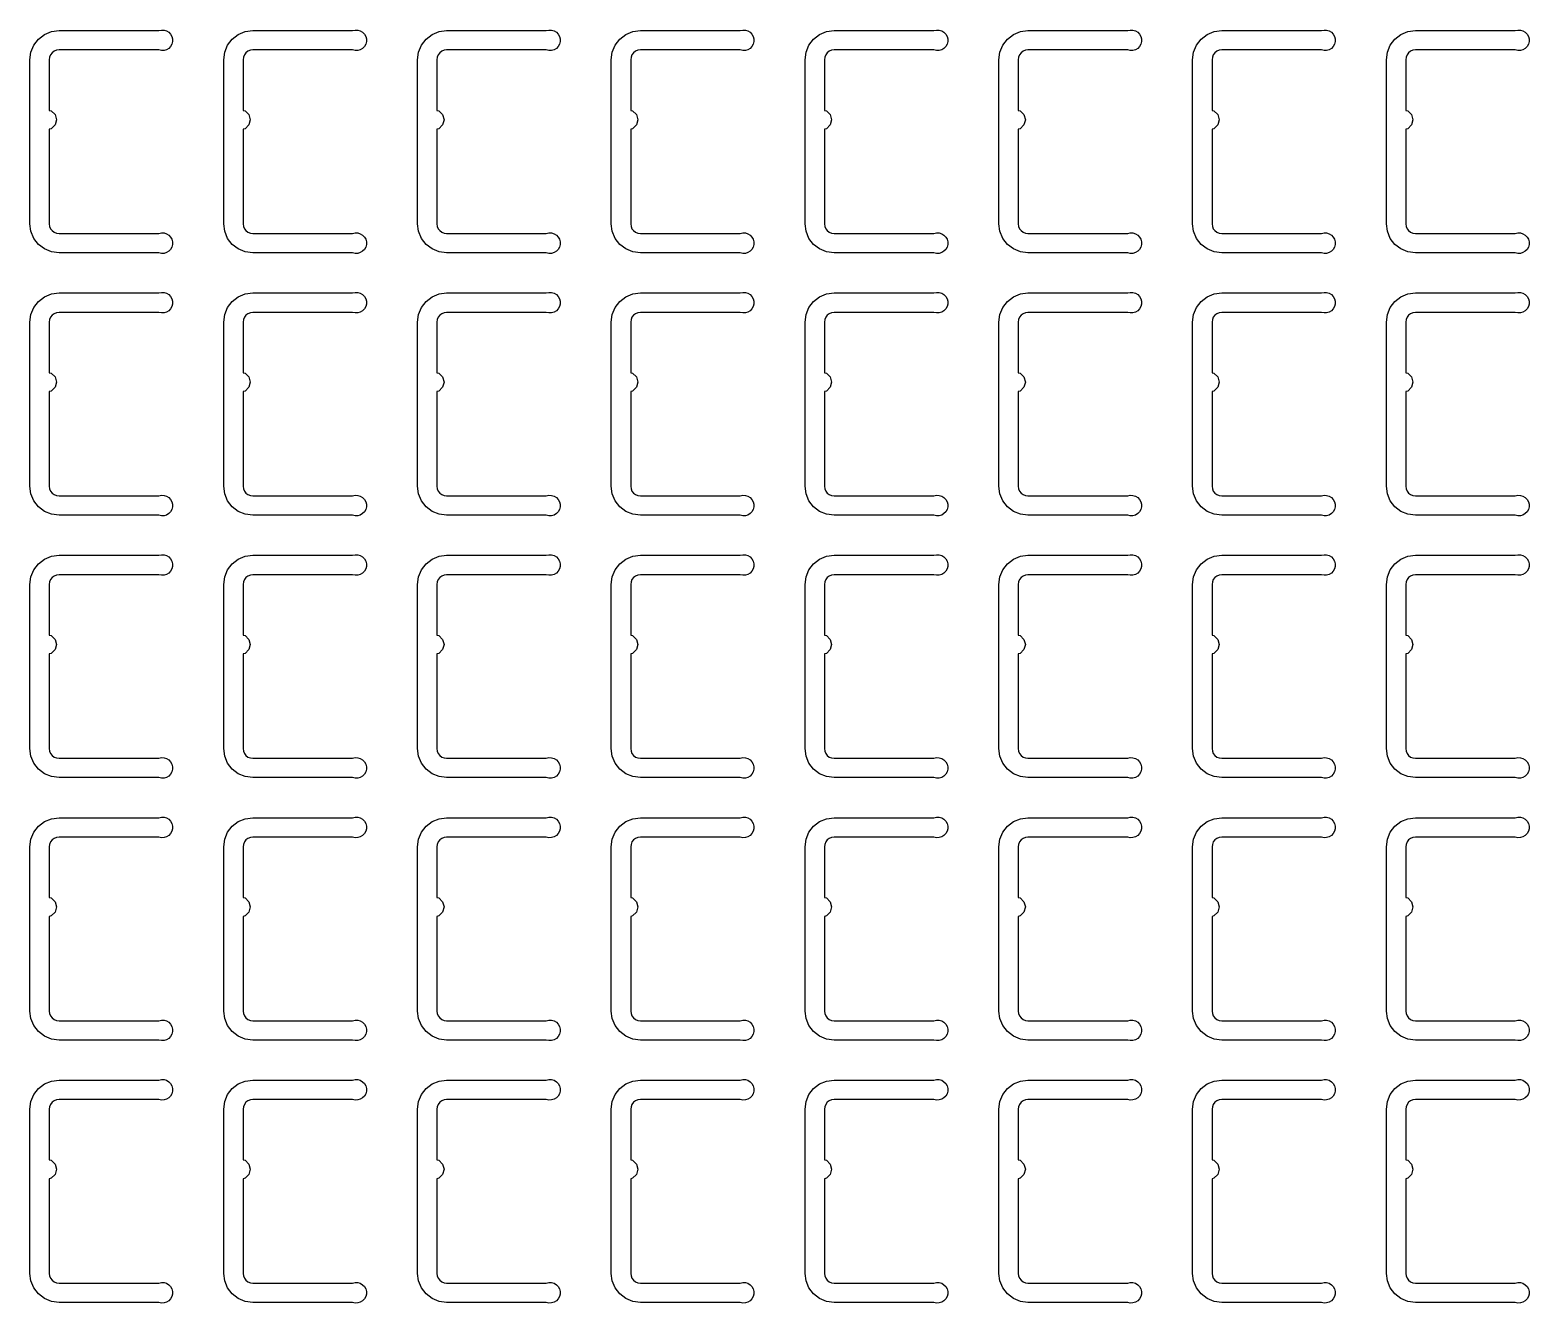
# Model space of a CAD drawing. Extents: x 11 to 212, y 11 to 212.
# Drawn here: x 65.55 to 79.21, y 123.32 to 134.91 of the extents above; entities that cross this region are included whole.
import ezdxf

# ---------------------------------------------------------------- set-up
doc = ezdxf.new("R2010")
doc.units = 0
doc.layers.add('L4', color=7, linetype='continuous')

msp = doc.modelspace()

# ---------------------------------------------------------------- linework, layer by layer
at = {"layer": 'L4'}
for points in [[(66.726, 133.053), (66.75, 133.058), (66.774, 133.058), (66.797, 133.051), (66.817, 133.038), (66.834, 133.021), (66.846, 133), (66.852, 132.977), (66.852, 132.953), (66.846, 132.929), (66.834, 132.908), (66.817, 132.891), (66.797, 132.879), (66.774, 132.872), (66.75, 132.871), (66.726, 132.876), (65.818, 132.876), (65.749, 132.885), (65.685, 132.912), (65.63, 132.954), (65.588, 133.009), (65.562, 133.073), (65.553, 133.141), (65.553, 134.635), (65.562, 134.704), (65.588, 134.768), (65.63, 134.822), (65.685, 134.865), (65.749, 134.891), (65.818, 134.9), (66.726, 134.9), (66.75, 134.905), (66.774, 134.905), (66.797, 134.898), (66.817, 134.885), (66.834, 134.868), (66.846, 134.847), (66.852, 134.824), (66.852, 134.8), (66.846, 134.776), (66.834, 134.755), (66.817, 134.738), (66.797, 134.726), (66.774, 134.719), (66.75, 134.718), (66.726, 134.724), (65.818, 134.724), (65.795, 134.721), (65.774, 134.712), (65.755, 134.698), (65.741, 134.679), (65.732, 134.658), (65.729, 134.635), (65.729, 134.174), (65.747, 134.17), (65.782, 134.135), (65.794, 134.088), (65.782, 134.041), (65.747, 134.007), (65.729, 134.002), (65.729, 133.141), (65.732, 133.118), (65.741, 133.097), (65.755, 133.079), (65.774, 133.065), (65.795, 133.056), (65.818, 133.053)], [(68.491, 133.053), (68.514, 133.058), (68.538, 133.058), (68.561, 133.051), (68.582, 133.038), (68.599, 133.021), (68.611, 133), (68.617, 132.977), (68.617, 132.953), (68.611, 132.929), (68.599, 132.908), (68.582, 132.891), (68.561, 132.879), (68.538, 132.872), (68.514, 132.871), (68.491, 132.876), (67.582, 132.876), (67.514, 132.885), (67.45, 132.912), (67.395, 132.954), (67.353, 133.009), (67.327, 133.073), (67.318, 133.141), (67.318, 134.635), (67.327, 134.704), (67.353, 134.768), (67.395, 134.822), (67.45, 134.865), (67.514, 134.891), (67.582, 134.9), (68.491, 134.9), (68.514, 134.905), (68.538, 134.905), (68.561, 134.898), (68.582, 134.885), (68.599, 134.868), (68.611, 134.847), (68.617, 134.824), (68.617, 134.8), (68.611, 134.776), (68.599, 134.755), (68.582, 134.738), (68.561, 134.726), (68.538, 134.719), (68.514, 134.718), (68.491, 134.724), (67.582, 134.724), (67.56, 134.721), (67.538, 134.712), (67.52, 134.698), (67.506, 134.679), (67.497, 134.658), (67.494, 134.635), (67.494, 134.174), (67.512, 134.17), (67.546, 134.135), (67.559, 134.088), (67.546, 134.041), (67.512, 134.007), (67.494, 134.002), (67.494, 133.141), (67.497, 133.118), (67.506, 133.097), (67.52, 133.079), (67.538, 133.065), (67.56, 133.056), (67.582, 133.053)], [(70.255, 133.053), (70.279, 133.058), (70.303, 133.058), (70.326, 133.051), (70.347, 133.038), (70.364, 133.021), (70.375, 133), (70.382, 132.977), (70.382, 132.953), (70.375, 132.929), (70.364, 132.908), (70.347, 132.891), (70.326, 132.879), (70.303, 132.872), (70.279, 132.871), (70.255, 132.876), (69.347, 132.876), (69.279, 132.885), (69.215, 132.912), (69.16, 132.954), (69.118, 133.009), (69.091, 133.073), (69.082, 133.141), (69.082, 134.635), (69.091, 134.704), (69.118, 134.768), (69.16, 134.822), (69.215, 134.865), (69.279, 134.891), (69.347, 134.9), (70.255, 134.9), (70.279, 134.905), (70.303, 134.905), (70.326, 134.898), (70.347, 134.885), (70.364, 134.868), (70.375, 134.847), (70.382, 134.824), (70.382, 134.8), (70.375, 134.776), (70.364, 134.755), (70.347, 134.738), (70.326, 134.726), (70.303, 134.719), (70.279, 134.718), (70.255, 134.724), (69.347, 134.724), (69.324, 134.721), (69.303, 134.712), (69.285, 134.698), (69.271, 134.679), (69.262, 134.658), (69.259, 134.635), (69.259, 134.174), (69.276, 134.17), (69.311, 134.135), (69.324, 134.088), (69.311, 134.041), (69.276, 134.007), (69.259, 134.002), (69.259, 133.141), (69.262, 133.118), (69.271, 133.097), (69.285, 133.079), (69.303, 133.065), (69.324, 133.056), (69.347, 133.053)], [(72.02, 133.053), (72.044, 133.058), (72.068, 133.058), (72.091, 133.051), (72.112, 133.038), (72.128, 133.021), (72.14, 133), (72.146, 132.977), (72.146, 132.953), (72.14, 132.929), (72.128, 132.908), (72.112, 132.891), (72.091, 132.879), (72.068, 132.872), (72.044, 132.871), (72.02, 132.876), (71.112, 132.876), (71.043, 132.885), (70.979, 132.912), (70.925, 132.954), (70.883, 133.009), (70.856, 133.073), (70.847, 133.141), (70.847, 134.635), (70.856, 134.704), (70.883, 134.768), (70.925, 134.822), (70.979, 134.865), (71.043, 134.891), (71.112, 134.9), (72.02, 134.9), (72.044, 134.905), (72.068, 134.905), (72.091, 134.898), (72.112, 134.885), (72.128, 134.868), (72.14, 134.847), (72.146, 134.824), (72.146, 134.8), (72.14, 134.776), (72.128, 134.755), (72.112, 134.738), (72.091, 134.726), (72.068, 134.719), (72.044, 134.718), (72.02, 134.724), (71.112, 134.724), (71.089, 134.721), (71.068, 134.712), (71.049, 134.698), (71.035, 134.679), (71.027, 134.658), (71.024, 134.635), (71.024, 134.174), (71.041, 134.17), (71.076, 134.135), (71.088, 134.088), (71.076, 134.041), (71.041, 134.007), (71.024, 134.002), (71.024, 133.141), (71.027, 133.118), (71.035, 133.097), (71.049, 133.079), (71.068, 133.065), (71.089, 133.056), (71.112, 133.053)], [(73.785, 133.053), (73.808, 133.058), (73.832, 133.058), (73.856, 133.051), (73.876, 133.038), (73.893, 133.021), (73.905, 133), (73.911, 132.977), (73.911, 132.953), (73.905, 132.929), (73.893, 132.908), (73.876, 132.891), (73.856, 132.879), (73.832, 132.872), (73.808, 132.871), (73.785, 132.876), (72.876, 132.876), (72.808, 132.885), (72.744, 132.912), (72.689, 132.954), (72.647, 133.009), (72.621, 133.073), (72.612, 133.141), (72.612, 134.635), (72.621, 134.704), (72.647, 134.768), (72.689, 134.822), (72.744, 134.865), (72.808, 134.891), (72.876, 134.9), (73.785, 134.9), (73.808, 134.905), (73.832, 134.905), (73.856, 134.898), (73.876, 134.885), (73.893, 134.868), (73.905, 134.847), (73.911, 134.824), (73.911, 134.8), (73.905, 134.776), (73.893, 134.755), (73.876, 134.738), (73.856, 134.726), (73.832, 134.719), (73.808, 134.718), (73.785, 134.724), (72.876, 134.724), (72.854, 134.721), (72.832, 134.712), (72.814, 134.698), (72.8, 134.679), (72.791, 134.658), (72.788, 134.635), (72.788, 134.174), (72.806, 134.17), (72.84, 134.135), (72.853, 134.088), (72.84, 134.041), (72.806, 134.007), (72.788, 134.002), (72.788, 133.141), (72.791, 133.118), (72.8, 133.097), (72.814, 133.079), (72.832, 133.065), (72.854, 133.056), (72.876, 133.053)], [(75.55, 133.053), (75.573, 133.058), (75.597, 133.058), (75.62, 133.051), (75.641, 133.038), (75.658, 133.021), (75.67, 133), (75.676, 132.977), (75.676, 132.953), (75.67, 132.929), (75.658, 132.908), (75.641, 132.891), (75.62, 132.879), (75.597, 132.872), (75.573, 132.871), (75.55, 132.876), (74.641, 132.876), (74.573, 132.885), (74.509, 132.912), (74.454, 132.954), (74.412, 133.009), (74.385, 133.073), (74.376, 133.141), (74.376, 134.635), (74.385, 134.704), (74.412, 134.768), (74.454, 134.822), (74.509, 134.865), (74.573, 134.891), (74.641, 134.9), (75.55, 134.9), (75.573, 134.905), (75.597, 134.905), (75.62, 134.898), (75.641, 134.885), (75.658, 134.868), (75.67, 134.847), (75.676, 134.824), (75.676, 134.8), (75.67, 134.776), (75.658, 134.755), (75.641, 134.738), (75.62, 134.726), (75.597, 134.719), (75.573, 134.718), (75.55, 134.724), (74.641, 134.724), (74.618, 134.721), (74.597, 134.712), (74.579, 134.698), (74.565, 134.679), (74.556, 134.658), (74.553, 134.635), (74.553, 134.174), (74.571, 134.17), (74.605, 134.135), (74.618, 134.088), (74.605, 134.041), (74.571, 134.007), (74.553, 134.002), (74.553, 133.141), (74.556, 133.118), (74.565, 133.097), (74.579, 133.079), (74.597, 133.065), (74.618, 133.056), (74.641, 133.053)], [(77.314, 133.053), (77.338, 133.058), (77.362, 133.058), (77.385, 133.051), (77.406, 133.038), (77.422, 133.021), (77.434, 133), (77.44, 132.977), (77.44, 132.953), (77.434, 132.929), (77.422, 132.908), (77.406, 132.891), (77.385, 132.879), (77.362, 132.872), (77.338, 132.871), (77.314, 132.876), (76.406, 132.876), (76.337, 132.885), (76.274, 132.912), (76.219, 132.954), (76.177, 133.009), (76.15, 133.073), (76.141, 133.141), (76.141, 134.635), (76.15, 134.704), (76.177, 134.768), (76.219, 134.822), (76.274, 134.865), (76.337, 134.891), (76.406, 134.9), (77.314, 134.9), (77.338, 134.905), (77.362, 134.905), (77.385, 134.898), (77.406, 134.885), (77.422, 134.868), (77.434, 134.847), (77.44, 134.824), (77.44, 134.8), (77.434, 134.776), (77.422, 134.755), (77.406, 134.738), (77.385, 134.726), (77.362, 134.719), (77.338, 134.718), (77.314, 134.724), (76.406, 134.724), (76.383, 134.721), (76.362, 134.712), (76.343, 134.698), (76.329, 134.679), (76.321, 134.658), (76.318, 134.635), (76.318, 134.174), (76.335, 134.17), (76.37, 134.135), (76.382, 134.088), (76.37, 134.041), (76.335, 134.007), (76.318, 134.002), (76.318, 133.141), (76.321, 133.118), (76.329, 133.097), (76.343, 133.079), (76.362, 133.065), (76.383, 133.056), (76.406, 133.053)], [(79.079, 133.053), (79.103, 133.058), (79.127, 133.058), (79.15, 133.051), (79.17, 133.038), (79.187, 133.021), (79.199, 133), (79.205, 132.977), (79.205, 132.953), (79.199, 132.929), (79.187, 132.908), (79.17, 132.891), (79.15, 132.879), (79.127, 132.872), (79.103, 132.871), (79.079, 132.876), (78.171, 132.876), (78.102, 132.885), (78.038, 132.912), (77.983, 132.954), (77.941, 133.009), (77.915, 133.073), (77.906, 133.141), (77.906, 134.635), (77.915, 134.704), (77.941, 134.768), (77.983, 134.822), (78.038, 134.865), (78.102, 134.891), (78.171, 134.9), (79.079, 134.9), (79.103, 134.905), (79.127, 134.905), (79.15, 134.898), (79.17, 134.885), (79.187, 134.868), (79.199, 134.847), (79.205, 134.824), (79.205, 134.8), (79.199, 134.776), (79.187, 134.755), (79.17, 134.738), (79.15, 134.726), (79.127, 134.719), (79.103, 134.718), (79.079, 134.724), (78.171, 134.724), (78.148, 134.721), (78.126, 134.712), (78.108, 134.698), (78.094, 134.679), (78.085, 134.658), (78.082, 134.635), (78.082, 134.174), (78.1, 134.17), (78.134, 134.135), (78.147, 134.088), (78.134, 134.041), (78.1, 134.007), (78.082, 134.002), (78.082, 133.141), (78.085, 133.118), (78.094, 133.097), (78.108, 133.079), (78.126, 133.065), (78.148, 133.056), (78.171, 133.053)], [(66.726, 130.665), (66.75, 130.67), (66.774, 130.669), (66.797, 130.663), (66.817, 130.65), (66.834, 130.633), (66.846, 130.612), (66.852, 130.589), (66.852, 130.564), (66.846, 130.541), (66.834, 130.52), (66.817, 130.503), (66.797, 130.49), (66.774, 130.484), (66.75, 130.483), (66.726, 130.488), (65.818, 130.488), (65.749, 130.497), (65.685, 130.524), (65.63, 130.566), (65.588, 130.621), (65.562, 130.684), (65.553, 130.753), (65.553, 132.247), (65.562, 132.316), (65.588, 132.379), (65.63, 132.434), (65.685, 132.476), (65.749, 132.503), (65.818, 132.512), (66.726, 132.512), (66.75, 132.517), (66.774, 132.516), (66.797, 132.51), (66.817, 132.497), (66.834, 132.48), (66.846, 132.459), (66.852, 132.436), (66.852, 132.411), (66.846, 132.388), (66.834, 132.367), (66.817, 132.35), (66.797, 132.337), (66.774, 132.331), (66.75, 132.33), (66.726, 132.335), (65.818, 132.335), (65.795, 132.332), (65.774, 132.323), (65.755, 132.309), (65.741, 132.291), (65.732, 132.27), (65.729, 132.247), (65.729, 131.786), (65.747, 131.782), (65.782, 131.747), (65.794, 131.7), (65.782, 131.653), (65.747, 131.618), (65.729, 131.614), (65.729, 130.753), (65.732, 130.73), (65.741, 130.709), (65.755, 130.691), (65.774, 130.677), (65.795, 130.668), (65.818, 130.665)], [(68.491, 130.665), (68.514, 130.67), (68.538, 130.669), (68.561, 130.663), (68.582, 130.65), (68.599, 130.633), (68.611, 130.612), (68.617, 130.589), (68.617, 130.564), (68.611, 130.541), (68.599, 130.52), (68.582, 130.503), (68.561, 130.49), (68.538, 130.484), (68.514, 130.483), (68.491, 130.488), (67.582, 130.488), (67.514, 130.497), (67.45, 130.524), (67.395, 130.566), (67.353, 130.621), (67.327, 130.684), (67.318, 130.753), (67.318, 132.247), (67.327, 132.316), (67.353, 132.379), (67.395, 132.434), (67.45, 132.476), (67.514, 132.503), (67.582, 132.512), (68.491, 132.512), (68.514, 132.517), (68.538, 132.516), (68.561, 132.51), (68.582, 132.497), (68.599, 132.48), (68.611, 132.459), (68.617, 132.436), (68.617, 132.411), (68.611, 132.388), (68.599, 132.367), (68.582, 132.35), (68.561, 132.337), (68.538, 132.331), (68.514, 132.33), (68.491, 132.335), (67.582, 132.335), (67.56, 132.332), (67.538, 132.323), (67.52, 132.309), (67.506, 132.291), (67.497, 132.27), (67.494, 132.247), (67.494, 131.786), (67.512, 131.782), (67.546, 131.747), (67.559, 131.7), (67.546, 131.653), (67.512, 131.618), (67.494, 131.614), (67.494, 130.753), (67.497, 130.73), (67.506, 130.709), (67.52, 130.691), (67.538, 130.677), (67.56, 130.668), (67.582, 130.665)], [(70.255, 130.665), (70.279, 130.67), (70.303, 130.669), (70.326, 130.663), (70.347, 130.65), (70.364, 130.633), (70.375, 130.612), (70.382, 130.589), (70.382, 130.564), (70.375, 130.541), (70.364, 130.52), (70.347, 130.503), (70.326, 130.49), (70.303, 130.484), (70.279, 130.483), (70.255, 130.488), (69.347, 130.488), (69.279, 130.497), (69.215, 130.524), (69.16, 130.566), (69.118, 130.621), (69.091, 130.684), (69.082, 130.753), (69.082, 132.247), (69.091, 132.316), (69.118, 132.379), (69.16, 132.434), (69.215, 132.476), (69.279, 132.503), (69.347, 132.512), (70.255, 132.512), (70.279, 132.517), (70.303, 132.516), (70.326, 132.51), (70.347, 132.497), (70.364, 132.48), (70.375, 132.459), (70.382, 132.436), (70.382, 132.411), (70.375, 132.388), (70.364, 132.367), (70.347, 132.35), (70.326, 132.337), (70.303, 132.331), (70.279, 132.33), (70.255, 132.335), (69.347, 132.335), (69.324, 132.332), (69.303, 132.323), (69.285, 132.309), (69.271, 132.291), (69.262, 132.27), (69.259, 132.247), (69.259, 131.786), (69.276, 131.782), (69.311, 131.747), (69.324, 131.7), (69.311, 131.653), (69.276, 131.618), (69.259, 131.614), (69.259, 130.753), (69.262, 130.73), (69.271, 130.709), (69.285, 130.691), (69.303, 130.677), (69.324, 130.668), (69.347, 130.665)], [(72.02, 130.665), (72.044, 130.67), (72.068, 130.669), (72.091, 130.663), (72.112, 130.65), (72.128, 130.633), (72.14, 130.612), (72.146, 130.589), (72.146, 130.564), (72.14, 130.541), (72.128, 130.52), (72.112, 130.503), (72.091, 130.49), (72.068, 130.484), (72.044, 130.483), (72.02, 130.488), (71.112, 130.488), (71.043, 130.497), (70.979, 130.524), (70.925, 130.566), (70.883, 130.621), (70.856, 130.684), (70.847, 130.753), (70.847, 132.247), (70.856, 132.316), (70.883, 132.379), (70.925, 132.434), (70.979, 132.476), (71.043, 132.503), (71.112, 132.512), (72.02, 132.512), (72.044, 132.517), (72.068, 132.516), (72.091, 132.51), (72.112, 132.497), (72.128, 132.48), (72.14, 132.459), (72.146, 132.436), (72.146, 132.411), (72.14, 132.388), (72.128, 132.367), (72.112, 132.35), (72.091, 132.337), (72.068, 132.331), (72.044, 132.33), (72.02, 132.335), (71.112, 132.335), (71.089, 132.332), (71.068, 132.323), (71.049, 132.309), (71.035, 132.291), (71.027, 132.27), (71.024, 132.247), (71.024, 131.786), (71.041, 131.782), (71.076, 131.747), (71.088, 131.7), (71.076, 131.653), (71.041, 131.618), (71.024, 131.614), (71.024, 130.753), (71.027, 130.73), (71.035, 130.709), (71.049, 130.691), (71.068, 130.677), (71.089, 130.668), (71.112, 130.665)], [(73.785, 130.665), (73.808, 130.67), (73.832, 130.669), (73.856, 130.663), (73.876, 130.65), (73.893, 130.633), (73.905, 130.612), (73.911, 130.589), (73.911, 130.564), (73.905, 130.541), (73.893, 130.52), (73.876, 130.503), (73.856, 130.49), (73.832, 130.484), (73.808, 130.483), (73.785, 130.488), (72.876, 130.488), (72.808, 130.497), (72.744, 130.524), (72.689, 130.566), (72.647, 130.621), (72.621, 130.684), (72.612, 130.753), (72.612, 132.247), (72.621, 132.316), (72.647, 132.379), (72.689, 132.434), (72.744, 132.476), (72.808, 132.503), (72.876, 132.512), (73.785, 132.512), (73.808, 132.517), (73.832, 132.516), (73.856, 132.51), (73.876, 132.497), (73.893, 132.48), (73.905, 132.459), (73.911, 132.436), (73.911, 132.411), (73.905, 132.388), (73.893, 132.367), (73.876, 132.35), (73.856, 132.337), (73.832, 132.331), (73.808, 132.33), (73.785, 132.335), (72.876, 132.335), (72.854, 132.332), (72.832, 132.323), (72.814, 132.309), (72.8, 132.291), (72.791, 132.27), (72.788, 132.247), (72.788, 131.786), (72.806, 131.782), (72.84, 131.747), (72.853, 131.7), (72.84, 131.653), (72.806, 131.618), (72.788, 131.614), (72.788, 130.753), (72.791, 130.73), (72.8, 130.709), (72.814, 130.691), (72.832, 130.677), (72.854, 130.668), (72.876, 130.665)], [(75.55, 130.665), (75.573, 130.67), (75.597, 130.669), (75.62, 130.663), (75.641, 130.65), (75.658, 130.633), (75.67, 130.612), (75.676, 130.589), (75.676, 130.564), (75.67, 130.541), (75.658, 130.52), (75.641, 130.503), (75.62, 130.49), (75.597, 130.484), (75.573, 130.483), (75.55, 130.488), (74.641, 130.488), (74.573, 130.497), (74.509, 130.524), (74.454, 130.566), (74.412, 130.621), (74.385, 130.684), (74.376, 130.753), (74.376, 132.247), (74.385, 132.316), (74.412, 132.379), (74.454, 132.434), (74.509, 132.476), (74.573, 132.503), (74.641, 132.512), (75.55, 132.512), (75.573, 132.517), (75.597, 132.516), (75.62, 132.51), (75.641, 132.497), (75.658, 132.48), (75.67, 132.459), (75.676, 132.436), (75.676, 132.411), (75.67, 132.388), (75.658, 132.367), (75.641, 132.35), (75.62, 132.337), (75.597, 132.331), (75.573, 132.33), (75.55, 132.335), (74.641, 132.335), (74.618, 132.332), (74.597, 132.323), (74.579, 132.309), (74.565, 132.291), (74.556, 132.27), (74.553, 132.247), (74.553, 131.786), (74.571, 131.782), (74.605, 131.747), (74.618, 131.7), (74.605, 131.653), (74.571, 131.618), (74.553, 131.614), (74.553, 130.753), (74.556, 130.73), (74.565, 130.709), (74.579, 130.691), (74.597, 130.677), (74.618, 130.668), (74.641, 130.665)], [(77.314, 130.665), (77.338, 130.67), (77.362, 130.669), (77.385, 130.663), (77.406, 130.65), (77.422, 130.633), (77.434, 130.612), (77.44, 130.589), (77.44, 130.564), (77.434, 130.541), (77.422, 130.52), (77.406, 130.503), (77.385, 130.49), (77.362, 130.484), (77.338, 130.483), (77.314, 130.488), (76.406, 130.488), (76.337, 130.497), (76.274, 130.524), (76.219, 130.566), (76.177, 130.621), (76.15, 130.684), (76.141, 130.753), (76.141, 132.247), (76.15, 132.316), (76.177, 132.379), (76.219, 132.434), (76.274, 132.476), (76.337, 132.503), (76.406, 132.512), (77.314, 132.512), (77.338, 132.517), (77.362, 132.516), (77.385, 132.51), (77.406, 132.497), (77.422, 132.48), (77.434, 132.459), (77.44, 132.436), (77.44, 132.411), (77.434, 132.388), (77.422, 132.367), (77.406, 132.35), (77.385, 132.337), (77.362, 132.331), (77.338, 132.33), (77.314, 132.335), (76.406, 132.335), (76.383, 132.332), (76.362, 132.323), (76.343, 132.309), (76.329, 132.291), (76.321, 132.27), (76.318, 132.247), (76.318, 131.786), (76.335, 131.782), (76.37, 131.747), (76.382, 131.7), (76.37, 131.653), (76.335, 131.618), (76.318, 131.614), (76.318, 130.753), (76.321, 130.73), (76.329, 130.709), (76.343, 130.691), (76.362, 130.677), (76.383, 130.668), (76.406, 130.665)], [(79.079, 130.665), (79.103, 130.67), (79.127, 130.669), (79.15, 130.663), (79.17, 130.65), (79.187, 130.633), (79.199, 130.612), (79.205, 130.589), (79.205, 130.564), (79.199, 130.541), (79.187, 130.52), (79.17, 130.503), (79.15, 130.49), (79.127, 130.484), (79.103, 130.483), (79.079, 130.488), (78.171, 130.488), (78.102, 130.497), (78.038, 130.524), (77.983, 130.566), (77.941, 130.621), (77.915, 130.684), (77.906, 130.753), (77.906, 132.247), (77.915, 132.316), (77.941, 132.379), (77.983, 132.434), (78.038, 132.476), (78.102, 132.503), (78.171, 132.512), (79.079, 132.512), (79.103, 132.517), (79.127, 132.516), (79.15, 132.51), (79.17, 132.497), (79.187, 132.48), (79.199, 132.459), (79.205, 132.436), (79.205, 132.411), (79.199, 132.388), (79.187, 132.367), (79.17, 132.35), (79.15, 132.337), (79.127, 132.331), (79.103, 132.33), (79.079, 132.335), (78.171, 132.335), (78.148, 132.332), (78.126, 132.323), (78.108, 132.309), (78.094, 132.291), (78.085, 132.27), (78.082, 132.247), (78.082, 131.786), (78.1, 131.782), (78.134, 131.747), (78.147, 131.7), (78.134, 131.653), (78.1, 131.618), (78.082, 131.614), (78.082, 130.753), (78.085, 130.73), (78.094, 130.709), (78.108, 130.691), (78.126, 130.677), (78.148, 130.668), (78.171, 130.665)], [(66.726, 128.276), (66.75, 128.282), (66.774, 128.281), (66.797, 128.274), (66.817, 128.262), (66.834, 128.245), (66.846, 128.224), (66.852, 128.2), (66.852, 128.176), (66.846, 128.153), (66.834, 128.132), (66.817, 128.115), (66.797, 128.102), (66.774, 128.095), (66.75, 128.095), (66.726, 128.1), (65.818, 128.1), (65.749, 128.109), (65.685, 128.135), (65.63, 128.178), (65.588, 128.232), (65.562, 128.296), (65.553, 128.365), (65.553, 129.859), (65.562, 129.927), (65.588, 129.991), (65.63, 130.046), (65.685, 130.088), (65.749, 130.115), (65.818, 130.124), (66.726, 130.124), (66.75, 130.129), (66.774, 130.128), (66.797, 130.121), (66.817, 130.109), (66.834, 130.092), (66.846, 130.071), (66.852, 130.047), (66.852, 130.023), (66.846, 130), (66.834, 129.979), (66.817, 129.962), (66.797, 129.949), (66.774, 129.942), (66.75, 129.942), (66.726, 129.947), (65.818, 129.947), (65.795, 129.944), (65.774, 129.935), (65.755, 129.921), (65.741, 129.903), (65.732, 129.882), (65.729, 129.859), (65.729, 129.398), (65.747, 129.393), (65.782, 129.359), (65.794, 129.312), (65.782, 129.265), (65.747, 129.23), (65.729, 129.226), (65.729, 128.365), (65.732, 128.342), (65.741, 128.321), (65.755, 128.302), (65.774, 128.288), (65.795, 128.279), (65.818, 128.276)], [(68.491, 128.276), (68.514, 128.282), (68.538, 128.281), (68.561, 128.274), (68.582, 128.262), (68.599, 128.245), (68.611, 128.224), (68.617, 128.2), (68.617, 128.176), (68.611, 128.153), (68.599, 128.132), (68.582, 128.115), (68.561, 128.102), (68.538, 128.095), (68.514, 128.095), (68.491, 128.1), (67.582, 128.1), (67.514, 128.109), (67.45, 128.135), (67.395, 128.178), (67.353, 128.232), (67.327, 128.296), (67.318, 128.365), (67.318, 129.859), (67.327, 129.927), (67.353, 129.991), (67.395, 130.046), (67.45, 130.088), (67.514, 130.115), (67.582, 130.124), (68.491, 130.124), (68.514, 130.129), (68.538, 130.128), (68.561, 130.121), (68.582, 130.109), (68.599, 130.092), (68.611, 130.071), (68.617, 130.047), (68.617, 130.023), (68.611, 130), (68.599, 129.979), (68.582, 129.962), (68.561, 129.949), (68.538, 129.942), (68.514, 129.942), (68.491, 129.947), (67.582, 129.947), (67.56, 129.944), (67.538, 129.935), (67.52, 129.921), (67.506, 129.903), (67.497, 129.882), (67.494, 129.859), (67.494, 129.398), (67.512, 129.393), (67.546, 129.359), (67.559, 129.312), (67.546, 129.265), (67.512, 129.23), (67.494, 129.226), (67.494, 128.365), (67.497, 128.342), (67.506, 128.321), (67.52, 128.302), (67.538, 128.288), (67.56, 128.279), (67.582, 128.276)], [(70.255, 128.276), (70.279, 128.282), (70.303, 128.281), (70.326, 128.274), (70.347, 128.262), (70.364, 128.245), (70.375, 128.224), (70.382, 128.2), (70.382, 128.176), (70.375, 128.153), (70.364, 128.132), (70.347, 128.115), (70.326, 128.102), (70.303, 128.095), (70.279, 128.095), (70.255, 128.1), (69.347, 128.1), (69.279, 128.109), (69.215, 128.135), (69.16, 128.178), (69.118, 128.232), (69.091, 128.296), (69.082, 128.365), (69.082, 129.859), (69.091, 129.927), (69.118, 129.991), (69.16, 130.046), (69.215, 130.088), (69.279, 130.115), (69.347, 130.124), (70.255, 130.124), (70.279, 130.129), (70.303, 130.128), (70.326, 130.121), (70.347, 130.109), (70.364, 130.092), (70.375, 130.071), (70.382, 130.047), (70.382, 130.023), (70.375, 130), (70.364, 129.979), (70.347, 129.962), (70.326, 129.949), (70.303, 129.942), (70.279, 129.942), (70.255, 129.947), (69.347, 129.947), (69.324, 129.944), (69.303, 129.935), (69.285, 129.921), (69.271, 129.903), (69.262, 129.882), (69.259, 129.859), (69.259, 129.398), (69.276, 129.393), (69.311, 129.359), (69.324, 129.312), (69.311, 129.265), (69.276, 129.23), (69.259, 129.226), (69.259, 128.365), (69.262, 128.342), (69.271, 128.321), (69.285, 128.302), (69.303, 128.288), (69.324, 128.279), (69.347, 128.276)], [(72.02, 128.276), (72.044, 128.282), (72.068, 128.281), (72.091, 128.274), (72.112, 128.262), (72.128, 128.245), (72.14, 128.224), (72.146, 128.2), (72.146, 128.176), (72.14, 128.153), (72.128, 128.132), (72.112, 128.115), (72.091, 128.102), (72.068, 128.095), (72.044, 128.095), (72.02, 128.1), (71.112, 128.1), (71.043, 128.109), (70.979, 128.135), (70.925, 128.178), (70.883, 128.232), (70.856, 128.296), (70.847, 128.365), (70.847, 129.859), (70.856, 129.927), (70.883, 129.991), (70.925, 130.046), (70.979, 130.088), (71.043, 130.115), (71.112, 130.124), (72.02, 130.124), (72.044, 130.129), (72.068, 130.128), (72.091, 130.121), (72.112, 130.109), (72.128, 130.092), (72.14, 130.071), (72.146, 130.047), (72.146, 130.023), (72.14, 130), (72.128, 129.979), (72.112, 129.962), (72.091, 129.949), (72.068, 129.942), (72.044, 129.942), (72.02, 129.947), (71.112, 129.947), (71.089, 129.944), (71.068, 129.935), (71.049, 129.921), (71.035, 129.903), (71.027, 129.882), (71.024, 129.859), (71.024, 129.398), (71.041, 129.393), (71.076, 129.359), (71.088, 129.312), (71.076, 129.265), (71.041, 129.23), (71.024, 129.226), (71.024, 128.365), (71.027, 128.342), (71.035, 128.321), (71.049, 128.302), (71.068, 128.288), (71.089, 128.279), (71.112, 128.276)], [(73.785, 128.276), (73.808, 128.282), (73.832, 128.281), (73.856, 128.274), (73.876, 128.262), (73.893, 128.245), (73.905, 128.224), (73.911, 128.2), (73.911, 128.176), (73.905, 128.153), (73.893, 128.132), (73.876, 128.115), (73.856, 128.102), (73.832, 128.095), (73.808, 128.095), (73.785, 128.1), (72.876, 128.1), (72.808, 128.109), (72.744, 128.135), (72.689, 128.178), (72.647, 128.232), (72.621, 128.296), (72.612, 128.365), (72.612, 129.859), (72.621, 129.927), (72.647, 129.991), (72.689, 130.046), (72.744, 130.088), (72.808, 130.115), (72.876, 130.124), (73.785, 130.124), (73.808, 130.129), (73.832, 130.128), (73.856, 130.121), (73.876, 130.109), (73.893, 130.092), (73.905, 130.071), (73.911, 130.047), (73.911, 130.023), (73.905, 130), (73.893, 129.979), (73.876, 129.962), (73.856, 129.949), (73.832, 129.942), (73.808, 129.942), (73.785, 129.947), (72.876, 129.947), (72.854, 129.944), (72.832, 129.935), (72.814, 129.921), (72.8, 129.903), (72.791, 129.882), (72.788, 129.859), (72.788, 129.398), (72.806, 129.393), (72.84, 129.359), (72.853, 129.312), (72.84, 129.265), (72.806, 129.23), (72.788, 129.226), (72.788, 128.365), (72.791, 128.342), (72.8, 128.321), (72.814, 128.302), (72.832, 128.288), (72.854, 128.279), (72.876, 128.276)], [(75.55, 128.276), (75.573, 128.282), (75.597, 128.281), (75.62, 128.274), (75.641, 128.262), (75.658, 128.245), (75.67, 128.224), (75.676, 128.2), (75.676, 128.176), (75.67, 128.153), (75.658, 128.132), (75.641, 128.115), (75.62, 128.102), (75.597, 128.095), (75.573, 128.095), (75.55, 128.1), (74.641, 128.1), (74.573, 128.109), (74.509, 128.135), (74.454, 128.178), (74.412, 128.232), (74.385, 128.296), (74.376, 128.365), (74.376, 129.859), (74.385, 129.927), (74.412, 129.991), (74.454, 130.046), (74.509, 130.088), (74.573, 130.115), (74.641, 130.124), (75.55, 130.124), (75.573, 130.129), (75.597, 130.128), (75.62, 130.121), (75.641, 130.109), (75.658, 130.092), (75.67, 130.071), (75.676, 130.047), (75.676, 130.023), (75.67, 130), (75.658, 129.979), (75.641, 129.962), (75.62, 129.949), (75.597, 129.942), (75.573, 129.942), (75.55, 129.947), (74.641, 129.947), (74.618, 129.944), (74.597, 129.935), (74.579, 129.921), (74.565, 129.903), (74.556, 129.882), (74.553, 129.859), (74.553, 129.398), (74.571, 129.393), (74.605, 129.359), (74.618, 129.312), (74.605, 129.265), (74.571, 129.23), (74.553, 129.226), (74.553, 128.365), (74.556, 128.342), (74.565, 128.321), (74.579, 128.302), (74.597, 128.288), (74.618, 128.279), (74.641, 128.276)], [(77.314, 128.276), (77.338, 128.282), (77.362, 128.281), (77.385, 128.274), (77.406, 128.262), (77.422, 128.245), (77.434, 128.224), (77.44, 128.2), (77.44, 128.176), (77.434, 128.153), (77.422, 128.132), (77.406, 128.115), (77.385, 128.102), (77.362, 128.095), (77.338, 128.095), (77.314, 128.1), (76.406, 128.1), (76.337, 128.109), (76.274, 128.135), (76.219, 128.178), (76.177, 128.232), (76.15, 128.296), (76.141, 128.365), (76.141, 129.859), (76.15, 129.927), (76.177, 129.991), (76.219, 130.046), (76.274, 130.088), (76.337, 130.115), (76.406, 130.124), (77.314, 130.124), (77.338, 130.129), (77.362, 130.128), (77.385, 130.121), (77.406, 130.109), (77.422, 130.092), (77.434, 130.071), (77.44, 130.047), (77.44, 130.023), (77.434, 130), (77.422, 129.979), (77.406, 129.962), (77.385, 129.949), (77.362, 129.942), (77.338, 129.942), (77.314, 129.947), (76.406, 129.947), (76.383, 129.944), (76.362, 129.935), (76.343, 129.921), (76.329, 129.903), (76.321, 129.882), (76.318, 129.859), (76.318, 129.398), (76.335, 129.393), (76.37, 129.359), (76.382, 129.312), (76.37, 129.265), (76.335, 129.23), (76.318, 129.226), (76.318, 128.365), (76.321, 128.342), (76.329, 128.321), (76.343, 128.302), (76.362, 128.288), (76.383, 128.279), (76.406, 128.276)], [(79.079, 128.276), (79.103, 128.282), (79.127, 128.281), (79.15, 128.274), (79.17, 128.262), (79.187, 128.245), (79.199, 128.224), (79.205, 128.2), (79.205, 128.176), (79.199, 128.153), (79.187, 128.132), (79.17, 128.115), (79.15, 128.102), (79.127, 128.095), (79.103, 128.095), (79.079, 128.1), (78.171, 128.1), (78.102, 128.109), (78.038, 128.135), (77.983, 128.178), (77.941, 128.232), (77.915, 128.296), (77.906, 128.365), (77.906, 129.859), (77.915, 129.927), (77.941, 129.991), (77.983, 130.046), (78.038, 130.088), (78.102, 130.115), (78.171, 130.124), (79.079, 130.124), (79.103, 130.129), (79.127, 130.128), (79.15, 130.121), (79.17, 130.109), (79.187, 130.092), (79.199, 130.071), (79.205, 130.047), (79.205, 130.023), (79.199, 130), (79.187, 129.979), (79.17, 129.962), (79.15, 129.949), (79.127, 129.942), (79.103, 129.942), (79.079, 129.947), (78.171, 129.947), (78.148, 129.944), (78.126, 129.935), (78.108, 129.921), (78.094, 129.903), (78.085, 129.882), (78.082, 129.859), (78.082, 129.398), (78.1, 129.393), (78.134, 129.359), (78.147, 129.312), (78.134, 129.265), (78.1, 129.23), (78.082, 129.226), (78.082, 128.365), (78.085, 128.342), (78.094, 128.321), (78.108, 128.302), (78.126, 128.288), (78.148, 128.279), (78.171, 128.276)], [(66.726, 125.888), (66.75, 125.894), (66.774, 125.893), (66.797, 125.886), (66.817, 125.874), (66.834, 125.856), (66.846, 125.835), (66.852, 125.812), (66.852, 125.788), (66.846, 125.765), (66.834, 125.744), (66.817, 125.726), (66.797, 125.714), (66.774, 125.707), (66.75, 125.706), (66.726, 125.712), (65.818, 125.712), (65.749, 125.721), (65.685, 125.747), (65.63, 125.789), (65.588, 125.844), (65.562, 125.908), (65.553, 125.976), (65.553, 127.471), (65.562, 127.539), (65.588, 127.603), (65.63, 127.658), (65.685, 127.7), (65.749, 127.726), (65.818, 127.735), (66.726, 127.735), (66.75, 127.741), (66.774, 127.74), (66.797, 127.733), (66.817, 127.721), (66.834, 127.703), (66.846, 127.682), (66.852, 127.659), (66.852, 127.635), (66.846, 127.612), (66.834, 127.591), (66.817, 127.573), (66.797, 127.561), (66.774, 127.554), (66.75, 127.553), (66.726, 127.559), (65.818, 127.559), (65.795, 127.556), (65.774, 127.547), (65.755, 127.533), (65.741, 127.515), (65.732, 127.493), (65.729, 127.471), (65.729, 127.01), (65.747, 127.005), (65.782, 126.971), (65.794, 126.924), (65.782, 126.876), (65.747, 126.842), (65.729, 126.837), (65.729, 125.976), (65.732, 125.954), (65.741, 125.932), (65.755, 125.914), (65.774, 125.9), (65.795, 125.891), (65.818, 125.888)], [(68.491, 125.888), (68.514, 125.894), (68.538, 125.893), (68.561, 125.886), (68.582, 125.874), (68.599, 125.856), (68.611, 125.835), (68.617, 125.812), (68.617, 125.788), (68.611, 125.765), (68.599, 125.744), (68.582, 125.726), (68.561, 125.714), (68.538, 125.707), (68.514, 125.706), (68.491, 125.712), (67.582, 125.712), (67.514, 125.721), (67.45, 125.747), (67.395, 125.789), (67.353, 125.844), (67.327, 125.908), (67.318, 125.976), (67.318, 127.471), (67.327, 127.539), (67.353, 127.603), (67.395, 127.658), (67.45, 127.7), (67.514, 127.726), (67.582, 127.735), (68.491, 127.735), (68.514, 127.741), (68.538, 127.74), (68.561, 127.733), (68.582, 127.721), (68.599, 127.703), (68.611, 127.682), (68.617, 127.659), (68.617, 127.635), (68.611, 127.612), (68.599, 127.591), (68.582, 127.573), (68.561, 127.561), (68.538, 127.554), (68.514, 127.553), (68.491, 127.559), (67.582, 127.559), (67.56, 127.556), (67.538, 127.547), (67.52, 127.533), (67.506, 127.515), (67.497, 127.493), (67.494, 127.471), (67.494, 127.01), (67.512, 127.005), (67.546, 126.971), (67.559, 126.924), (67.546, 126.876), (67.512, 126.842), (67.494, 126.837), (67.494, 125.976), (67.497, 125.954), (67.506, 125.932), (67.52, 125.914), (67.538, 125.9), (67.56, 125.891), (67.582, 125.888)], [(70.255, 125.888), (70.279, 125.894), (70.303, 125.893), (70.326, 125.886), (70.347, 125.874), (70.364, 125.856), (70.375, 125.835), (70.382, 125.812), (70.382, 125.788), (70.375, 125.765), (70.364, 125.744), (70.347, 125.726), (70.326, 125.714), (70.303, 125.707), (70.279, 125.706), (70.255, 125.712), (69.347, 125.712), (69.279, 125.721), (69.215, 125.747), (69.16, 125.789), (69.118, 125.844), (69.091, 125.908), (69.082, 125.976), (69.082, 127.471), (69.091, 127.539), (69.118, 127.603), (69.16, 127.658), (69.215, 127.7), (69.279, 127.726), (69.347, 127.735), (70.255, 127.735), (70.279, 127.741), (70.303, 127.74), (70.326, 127.733), (70.347, 127.721), (70.364, 127.703), (70.375, 127.682), (70.382, 127.659), (70.382, 127.635), (70.375, 127.612), (70.364, 127.591), (70.347, 127.573), (70.326, 127.561), (70.303, 127.554), (70.279, 127.553), (70.255, 127.559), (69.347, 127.559), (69.324, 127.556), (69.303, 127.547), (69.285, 127.533), (69.271, 127.515), (69.262, 127.493), (69.259, 127.471), (69.259, 127.01), (69.276, 127.005), (69.311, 126.971), (69.324, 126.924), (69.311, 126.876), (69.276, 126.842), (69.259, 126.837), (69.259, 125.976), (69.262, 125.954), (69.271, 125.932), (69.285, 125.914), (69.303, 125.9), (69.324, 125.891), (69.347, 125.888)], [(72.02, 125.888), (72.044, 125.894), (72.068, 125.893), (72.091, 125.886), (72.112, 125.874), (72.128, 125.856), (72.14, 125.835), (72.146, 125.812), (72.146, 125.788), (72.14, 125.765), (72.128, 125.744), (72.112, 125.726), (72.091, 125.714), (72.068, 125.707), (72.044, 125.706), (72.02, 125.712), (71.112, 125.712), (71.043, 125.721), (70.979, 125.747), (70.925, 125.789), (70.883, 125.844), (70.856, 125.908), (70.847, 125.976), (70.847, 127.471), (70.856, 127.539), (70.883, 127.603), (70.925, 127.658), (70.979, 127.7), (71.043, 127.726), (71.112, 127.735), (72.02, 127.735), (72.044, 127.741), (72.068, 127.74), (72.091, 127.733), (72.112, 127.721), (72.128, 127.703), (72.14, 127.682), (72.146, 127.659), (72.146, 127.635), (72.14, 127.612), (72.128, 127.591), (72.112, 127.573), (72.091, 127.561), (72.068, 127.554), (72.044, 127.553), (72.02, 127.559), (71.112, 127.559), (71.089, 127.556), (71.068, 127.547), (71.049, 127.533), (71.035, 127.515), (71.027, 127.493), (71.024, 127.471), (71.024, 127.01), (71.041, 127.005), (71.076, 126.971), (71.088, 126.924), (71.076, 126.876), (71.041, 126.842), (71.024, 126.837), (71.024, 125.976), (71.027, 125.954), (71.035, 125.932), (71.049, 125.914), (71.068, 125.9), (71.089, 125.891), (71.112, 125.888)], [(73.785, 125.888), (73.808, 125.894), (73.832, 125.893), (73.856, 125.886), (73.876, 125.874), (73.893, 125.856), (73.905, 125.835), (73.911, 125.812), (73.911, 125.788), (73.905, 125.765), (73.893, 125.744), (73.876, 125.726), (73.856, 125.714), (73.832, 125.707), (73.808, 125.706), (73.785, 125.712), (72.876, 125.712), (72.808, 125.721), (72.744, 125.747), (72.689, 125.789), (72.647, 125.844), (72.621, 125.908), (72.612, 125.976), (72.612, 127.471), (72.621, 127.539), (72.647, 127.603), (72.689, 127.658), (72.744, 127.7), (72.808, 127.726), (72.876, 127.735), (73.785, 127.735), (73.808, 127.741), (73.832, 127.74), (73.856, 127.733), (73.876, 127.721), (73.893, 127.703), (73.905, 127.682), (73.911, 127.659), (73.911, 127.635), (73.905, 127.612), (73.893, 127.591), (73.876, 127.573), (73.856, 127.561), (73.832, 127.554), (73.808, 127.553), (73.785, 127.559), (72.876, 127.559), (72.854, 127.556), (72.832, 127.547), (72.814, 127.533), (72.8, 127.515), (72.791, 127.493), (72.788, 127.471), (72.788, 127.01), (72.806, 127.005), (72.84, 126.971), (72.853, 126.924), (72.84, 126.876), (72.806, 126.842), (72.788, 126.837), (72.788, 125.976), (72.791, 125.954), (72.8, 125.932), (72.814, 125.914), (72.832, 125.9), (72.854, 125.891), (72.876, 125.888)], [(75.55, 125.888), (75.573, 125.894), (75.597, 125.893), (75.62, 125.886), (75.641, 125.874), (75.658, 125.856), (75.67, 125.835), (75.676, 125.812), (75.676, 125.788), (75.67, 125.765), (75.658, 125.744), (75.641, 125.726), (75.62, 125.714), (75.597, 125.707), (75.573, 125.706), (75.55, 125.712), (74.641, 125.712), (74.573, 125.721), (74.509, 125.747), (74.454, 125.789), (74.412, 125.844), (74.385, 125.908), (74.376, 125.976), (74.376, 127.471), (74.385, 127.539), (74.412, 127.603), (74.454, 127.658), (74.509, 127.7), (74.573, 127.726), (74.641, 127.735), (75.55, 127.735), (75.573, 127.741), (75.597, 127.74), (75.62, 127.733), (75.641, 127.721), (75.658, 127.703), (75.67, 127.682), (75.676, 127.659), (75.676, 127.635), (75.67, 127.612), (75.658, 127.591), (75.641, 127.573), (75.62, 127.561), (75.597, 127.554), (75.573, 127.553), (75.55, 127.559), (74.641, 127.559), (74.618, 127.556), (74.597, 127.547), (74.579, 127.533), (74.565, 127.515), (74.556, 127.493), (74.553, 127.471), (74.553, 127.01), (74.571, 127.005), (74.605, 126.971), (74.618, 126.924), (74.605, 126.876), (74.571, 126.842), (74.553, 126.837), (74.553, 125.976), (74.556, 125.954), (74.565, 125.932), (74.579, 125.914), (74.597, 125.9), (74.618, 125.891), (74.641, 125.888)], [(77.314, 125.888), (77.338, 125.894), (77.362, 125.893), (77.385, 125.886), (77.406, 125.874), (77.422, 125.856), (77.434, 125.835), (77.44, 125.812), (77.44, 125.788), (77.434, 125.765), (77.422, 125.744), (77.406, 125.726), (77.385, 125.714), (77.362, 125.707), (77.338, 125.706), (77.314, 125.712), (76.406, 125.712), (76.337, 125.721), (76.274, 125.747), (76.219, 125.789), (76.177, 125.844), (76.15, 125.908), (76.141, 125.976), (76.141, 127.471), (76.15, 127.539), (76.177, 127.603), (76.219, 127.658), (76.274, 127.7), (76.337, 127.726), (76.406, 127.735), (77.314, 127.735), (77.338, 127.741), (77.362, 127.74), (77.385, 127.733), (77.406, 127.721), (77.422, 127.703), (77.434, 127.682), (77.44, 127.659), (77.44, 127.635), (77.434, 127.612), (77.422, 127.591), (77.406, 127.573), (77.385, 127.561), (77.362, 127.554), (77.338, 127.553), (77.314, 127.559), (76.406, 127.559), (76.383, 127.556), (76.362, 127.547), (76.343, 127.533), (76.329, 127.515), (76.321, 127.493), (76.318, 127.471), (76.318, 127.01), (76.335, 127.005), (76.37, 126.971), (76.382, 126.924), (76.37, 126.876), (76.335, 126.842), (76.318, 126.837), (76.318, 125.976), (76.321, 125.954), (76.329, 125.932), (76.343, 125.914), (76.362, 125.9), (76.383, 125.891), (76.406, 125.888)], [(79.079, 125.888), (79.103, 125.894), (79.127, 125.893), (79.15, 125.886), (79.17, 125.874), (79.187, 125.856), (79.199, 125.835), (79.205, 125.812), (79.205, 125.788), (79.199, 125.765), (79.187, 125.744), (79.17, 125.726), (79.15, 125.714), (79.127, 125.707), (79.103, 125.706), (79.079, 125.712), (78.171, 125.712), (78.102, 125.721), (78.038, 125.747), (77.983, 125.789), (77.941, 125.844), (77.915, 125.908), (77.906, 125.976), (77.906, 127.471), (77.915, 127.539), (77.941, 127.603), (77.983, 127.658), (78.038, 127.7), (78.102, 127.726), (78.171, 127.735), (79.079, 127.735), (79.103, 127.741), (79.127, 127.74), (79.15, 127.733), (79.17, 127.721), (79.187, 127.703), (79.199, 127.682), (79.205, 127.659), (79.205, 127.635), (79.199, 127.612), (79.187, 127.591), (79.17, 127.573), (79.15, 127.561), (79.127, 127.554), (79.103, 127.553), (79.079, 127.559), (78.171, 127.559), (78.148, 127.556), (78.126, 127.547), (78.108, 127.533), (78.094, 127.515), (78.085, 127.493), (78.082, 127.471), (78.082, 127.01), (78.1, 127.005), (78.134, 126.971), (78.147, 126.924), (78.134, 126.876), (78.1, 126.842), (78.082, 126.837), (78.082, 125.976), (78.085, 125.954), (78.094, 125.932), (78.108, 125.914), (78.126, 125.9), (78.148, 125.891), (78.171, 125.888)], [(66.726, 123.5), (66.75, 123.505), (66.774, 123.505), (66.797, 123.498), (66.817, 123.485), (66.834, 123.468), (66.846, 123.447), (66.852, 123.424), (66.852, 123.4), (66.846, 123.376), (66.834, 123.355), (66.817, 123.338), (66.797, 123.326), (66.774, 123.319), (66.75, 123.318), (66.726, 123.324), (65.818, 123.324), (65.749, 123.333), (65.685, 123.359), (65.63, 123.401), (65.588, 123.456), (65.562, 123.52), (65.553, 123.588), (65.553, 125.082), (65.562, 125.151), (65.588, 125.215), (65.63, 125.27), (65.685, 125.312), (65.749, 125.338), (65.818, 125.347), (66.726, 125.347), (66.75, 125.352), (66.774, 125.352), (66.797, 125.345), (66.817, 125.332), (66.834, 125.315), (66.846, 125.294), (66.852, 125.271), (66.852, 125.247), (66.846, 125.223), (66.834, 125.202), (66.817, 125.185), (66.797, 125.173), (66.774, 125.166), (66.75, 125.165), (66.726, 125.171), (65.818, 125.171), (65.795, 125.168), (65.774, 125.159), (65.755, 125.145), (65.741, 125.126), (65.732, 125.105), (65.729, 125.082), (65.729, 124.622), (65.747, 124.617), (65.782, 124.582), (65.794, 124.535), (65.782, 124.488), (65.747, 124.454), (65.729, 124.449), (65.729, 123.588), (65.732, 123.565), (65.741, 123.544), (65.755, 123.526), (65.774, 123.512), (65.795, 123.503), (65.818, 123.5)], [(68.491, 123.5), (68.514, 123.505), (68.538, 123.505), (68.561, 123.498), (68.582, 123.485), (68.599, 123.468), (68.611, 123.447), (68.617, 123.424), (68.617, 123.4), (68.611, 123.376), (68.599, 123.355), (68.582, 123.338), (68.561, 123.326), (68.538, 123.319), (68.514, 123.318), (68.491, 123.324), (67.582, 123.324), (67.514, 123.333), (67.45, 123.359), (67.395, 123.401), (67.353, 123.456), (67.327, 123.52), (67.318, 123.588), (67.318, 125.082), (67.327, 125.151), (67.353, 125.215), (67.395, 125.27), (67.45, 125.312), (67.514, 125.338), (67.582, 125.347), (68.491, 125.347), (68.514, 125.352), (68.538, 125.352), (68.561, 125.345), (68.582, 125.332), (68.599, 125.315), (68.611, 125.294), (68.617, 125.271), (68.617, 125.247), (68.611, 125.223), (68.599, 125.202), (68.582, 125.185), (68.561, 125.173), (68.538, 125.166), (68.514, 125.165), (68.491, 125.171), (67.582, 125.171), (67.56, 125.168), (67.538, 125.159), (67.52, 125.145), (67.506, 125.126), (67.497, 125.105), (67.494, 125.082), (67.494, 124.622), (67.512, 124.617), (67.546, 124.582), (67.559, 124.535), (67.546, 124.488), (67.512, 124.454), (67.494, 124.449), (67.494, 123.588), (67.497, 123.565), (67.506, 123.544), (67.52, 123.526), (67.538, 123.512), (67.56, 123.503), (67.582, 123.5)], [(70.255, 123.5), (70.279, 123.505), (70.303, 123.505), (70.326, 123.498), (70.347, 123.485), (70.364, 123.468), (70.375, 123.447), (70.382, 123.424), (70.382, 123.4), (70.375, 123.376), (70.364, 123.355), (70.347, 123.338), (70.326, 123.326), (70.303, 123.319), (70.279, 123.318), (70.255, 123.324), (69.347, 123.324), (69.279, 123.333), (69.215, 123.359), (69.16, 123.401), (69.118, 123.456), (69.091, 123.52), (69.082, 123.588), (69.082, 125.082), (69.091, 125.151), (69.118, 125.215), (69.16, 125.27), (69.215, 125.312), (69.279, 125.338), (69.347, 125.347), (70.255, 125.347), (70.279, 125.352), (70.303, 125.352), (70.326, 125.345), (70.347, 125.332), (70.364, 125.315), (70.375, 125.294), (70.382, 125.271), (70.382, 125.247), (70.375, 125.223), (70.364, 125.202), (70.347, 125.185), (70.326, 125.173), (70.303, 125.166), (70.279, 125.165), (70.255, 125.171), (69.347, 125.171), (69.324, 125.168), (69.303, 125.159), (69.285, 125.145), (69.271, 125.126), (69.262, 125.105), (69.259, 125.082), (69.259, 124.622), (69.276, 124.617), (69.311, 124.582), (69.324, 124.535), (69.311, 124.488), (69.276, 124.454), (69.259, 124.449), (69.259, 123.588), (69.262, 123.565), (69.271, 123.544), (69.285, 123.526), (69.303, 123.512), (69.324, 123.503), (69.347, 123.5)], [(72.02, 123.5), (72.044, 123.505), (72.068, 123.505), (72.091, 123.498), (72.112, 123.485), (72.128, 123.468), (72.14, 123.447), (72.146, 123.424), (72.146, 123.4), (72.14, 123.376), (72.128, 123.355), (72.112, 123.338), (72.091, 123.326), (72.068, 123.319), (72.044, 123.318), (72.02, 123.324), (71.112, 123.324), (71.043, 123.333), (70.979, 123.359), (70.925, 123.401), (70.883, 123.456), (70.856, 123.52), (70.847, 123.588), (70.847, 125.082), (70.856, 125.151), (70.883, 125.215), (70.925, 125.27), (70.979, 125.312), (71.043, 125.338), (71.112, 125.347), (72.02, 125.347), (72.044, 125.352), (72.068, 125.352), (72.091, 125.345), (72.112, 125.332), (72.128, 125.315), (72.14, 125.294), (72.146, 125.271), (72.146, 125.247), (72.14, 125.223), (72.128, 125.202), (72.112, 125.185), (72.091, 125.173), (72.068, 125.166), (72.044, 125.165), (72.02, 125.171), (71.112, 125.171), (71.089, 125.168), (71.068, 125.159), (71.049, 125.145), (71.035, 125.126), (71.027, 125.105), (71.024, 125.082), (71.024, 124.622), (71.041, 124.617), (71.076, 124.582), (71.088, 124.535), (71.076, 124.488), (71.041, 124.454), (71.024, 124.449), (71.024, 123.588), (71.027, 123.565), (71.035, 123.544), (71.049, 123.526), (71.068, 123.512), (71.089, 123.503), (71.112, 123.5)], [(73.785, 123.5), (73.808, 123.505), (73.832, 123.505), (73.856, 123.498), (73.876, 123.485), (73.893, 123.468), (73.905, 123.447), (73.911, 123.424), (73.911, 123.4), (73.905, 123.376), (73.893, 123.355), (73.876, 123.338), (73.856, 123.326), (73.832, 123.319), (73.808, 123.318), (73.785, 123.324), (72.876, 123.324), (72.808, 123.333), (72.744, 123.359), (72.689, 123.401), (72.647, 123.456), (72.621, 123.52), (72.612, 123.588), (72.612, 125.082), (72.621, 125.151), (72.647, 125.215), (72.689, 125.27), (72.744, 125.312), (72.808, 125.338), (72.876, 125.347), (73.785, 125.347), (73.808, 125.352), (73.832, 125.352), (73.856, 125.345), (73.876, 125.332), (73.893, 125.315), (73.905, 125.294), (73.911, 125.271), (73.911, 125.247), (73.905, 125.223), (73.893, 125.202), (73.876, 125.185), (73.856, 125.173), (73.832, 125.166), (73.808, 125.165), (73.785, 125.171), (72.876, 125.171), (72.854, 125.168), (72.832, 125.159), (72.814, 125.145), (72.8, 125.126), (72.791, 125.105), (72.788, 125.082), (72.788, 124.622), (72.806, 124.617), (72.84, 124.582), (72.853, 124.535), (72.84, 124.488), (72.806, 124.454), (72.788, 124.449), (72.788, 123.588), (72.791, 123.565), (72.8, 123.544), (72.814, 123.526), (72.832, 123.512), (72.854, 123.503), (72.876, 123.5)], [(75.55, 123.5), (75.573, 123.505), (75.597, 123.505), (75.62, 123.498), (75.641, 123.485), (75.658, 123.468), (75.67, 123.447), (75.676, 123.424), (75.676, 123.4), (75.67, 123.376), (75.658, 123.355), (75.641, 123.338), (75.62, 123.326), (75.597, 123.319), (75.573, 123.318), (75.55, 123.324), (74.641, 123.324), (74.573, 123.333), (74.509, 123.359), (74.454, 123.401), (74.412, 123.456), (74.385, 123.52), (74.376, 123.588), (74.376, 125.082), (74.385, 125.151), (74.412, 125.215), (74.454, 125.27), (74.509, 125.312), (74.573, 125.338), (74.641, 125.347), (75.55, 125.347), (75.573, 125.352), (75.597, 125.352), (75.62, 125.345), (75.641, 125.332), (75.658, 125.315), (75.67, 125.294), (75.676, 125.271), (75.676, 125.247), (75.67, 125.223), (75.658, 125.202), (75.641, 125.185), (75.62, 125.173), (75.597, 125.166), (75.573, 125.165), (75.55, 125.171), (74.641, 125.171), (74.618, 125.168), (74.597, 125.159), (74.579, 125.145), (74.565, 125.126), (74.556, 125.105), (74.553, 125.082), (74.553, 124.622), (74.571, 124.617), (74.605, 124.582), (74.618, 124.535), (74.605, 124.488), (74.571, 124.454), (74.553, 124.449), (74.553, 123.588), (74.556, 123.565), (74.565, 123.544), (74.579, 123.526), (74.597, 123.512), (74.618, 123.503), (74.641, 123.5)], [(77.314, 123.5), (77.338, 123.505), (77.362, 123.505), (77.385, 123.498), (77.406, 123.485), (77.422, 123.468), (77.434, 123.447), (77.44, 123.424), (77.44, 123.4), (77.434, 123.376), (77.422, 123.355), (77.406, 123.338), (77.385, 123.326), (77.362, 123.319), (77.338, 123.318), (77.314, 123.324), (76.406, 123.324), (76.337, 123.333), (76.274, 123.359), (76.219, 123.401), (76.177, 123.456), (76.15, 123.52), (76.141, 123.588), (76.141, 125.082), (76.15, 125.151), (76.177, 125.215), (76.219, 125.27), (76.274, 125.312), (76.337, 125.338), (76.406, 125.347), (77.314, 125.347), (77.338, 125.352), (77.362, 125.352), (77.385, 125.345), (77.406, 125.332), (77.422, 125.315), (77.434, 125.294), (77.44, 125.271), (77.44, 125.247), (77.434, 125.223), (77.422, 125.202), (77.406, 125.185), (77.385, 125.173), (77.362, 125.166), (77.338, 125.165), (77.314, 125.171), (76.406, 125.171), (76.383, 125.168), (76.362, 125.159), (76.343, 125.145), (76.329, 125.126), (76.321, 125.105), (76.318, 125.082), (76.318, 124.622), (76.335, 124.617), (76.37, 124.582), (76.382, 124.535), (76.37, 124.488), (76.335, 124.454), (76.318, 124.449), (76.318, 123.588), (76.321, 123.565), (76.329, 123.544), (76.343, 123.526), (76.362, 123.512), (76.383, 123.503), (76.406, 123.5)], [(79.079, 123.5), (79.103, 123.505), (79.127, 123.505), (79.15, 123.498), (79.17, 123.485), (79.187, 123.468), (79.199, 123.447), (79.205, 123.424), (79.205, 123.4), (79.199, 123.376), (79.187, 123.355), (79.17, 123.338), (79.15, 123.326), (79.127, 123.319), (79.103, 123.318), (79.079, 123.324), (78.171, 123.324), (78.102, 123.333), (78.038, 123.359), (77.983, 123.401), (77.941, 123.456), (77.915, 123.52), (77.906, 123.588), (77.906, 125.082), (77.915, 125.151), (77.941, 125.215), (77.983, 125.27), (78.038, 125.312), (78.102, 125.338), (78.171, 125.347), (79.079, 125.347), (79.103, 125.352), (79.127, 125.352), (79.15, 125.345), (79.17, 125.332), (79.187, 125.315), (79.199, 125.294), (79.205, 125.271), (79.205, 125.247), (79.199, 125.223), (79.187, 125.202), (79.17, 125.185), (79.15, 125.173), (79.127, 125.166), (79.103, 125.165), (79.079, 125.171), (78.171, 125.171), (78.148, 125.168), (78.126, 125.159), (78.108, 125.145), (78.094, 125.126), (78.085, 125.105), (78.082, 125.082), (78.082, 124.622), (78.1, 124.617), (78.134, 124.582), (78.147, 124.535), (78.134, 124.488), (78.1, 124.454), (78.082, 124.449), (78.082, 123.588), (78.085, 123.565), (78.094, 123.544), (78.108, 123.526), (78.126, 123.512), (78.148, 123.503), (78.171, 123.5)]]:
    msp.add_lwpolyline(points, close=True, dxfattribs=at)

doc.saveas('drawing.dxf')
